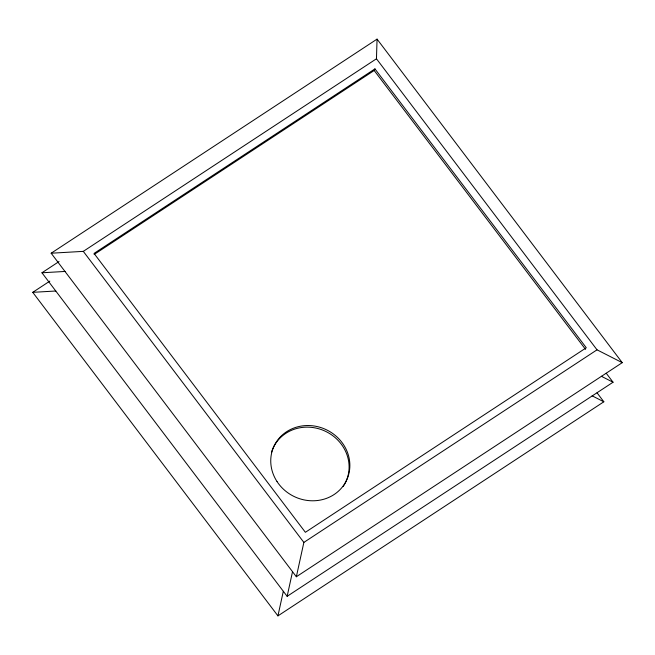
<?xml version="1.0" encoding="UTF-8"?>
<svg xmlns="http://www.w3.org/2000/svg" width="655" height="655" viewBox="0 0 655 655"><rect width="100%" height="100%" fill="white"/><g stroke="black" fill="none" stroke-linecap="round" stroke-linejoin="round"><path stroke-width="0.98" d="M622.25 362.665L597.024 349.827L376.461 58.778L377.059 39.12L51.164 253.215L296.355 576.752L622.25 362.665L377.059 39.12M49.813 281.126L32.75 292.335L277.941 615.88L283.304 591.35M59.015 261.566L41.953 272.775L287.144 596.32L292.507 571.79M296.355 576.752L303.863 542.414L597.024 349.827M94.132 254.468L374.185 70.494L374.947 68.89L586.282 347.764L305.377 532.302L94.033 253.428L374.947 68.89M51.164 253.215L83.3 251.364L376.461 58.778M287.144 596.32L613.047 382.225L606.252 373.26M277.941 615.88L603.836 401.785L597.049 392.82M41.953 272.775L65.05 271.448M32.75 292.335L55.847 291.008M601.331 376.265L613.047 382.225M592.128 395.825L603.836 401.785M374.185 70.494L585.529 349.377M83.3 251.364L303.863 542.414M271.506 452.286A40.086 37.065 25.2 0 1 325.494 431.309A40.086 37.065 25.2 0 1 343.22 486.411M277.024 481.556A40.086 37.065 25.2 0 0 345.463 482.391A40.086 37.065 25.2 0 0 308.423 425.529A40.086 37.065 25.2 0 0 277.024 481.556"/></g></svg>
